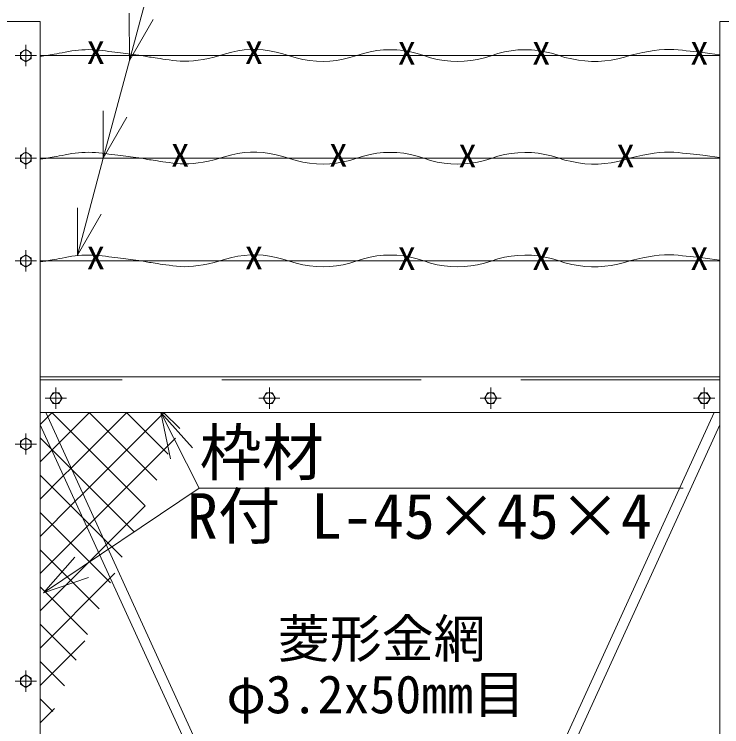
# Model space of a CAD drawing. Units: millimetres, scale not verified. Extents: x -5936 to 5936, y -4198 to 4198.
# Drawn here: x -4379 to -3484, y 471 to 1373 of the extents above; entities that cross this region are included whole.
import ezdxf
from ezdxf.enums import TextEntityAlignment as Align

# ---------------------------------------------------------------- set-up
doc = ezdxf.new("R2010")
doc.units = ezdxf.units.MM
doc.header["$LTSCALE"] = 30
doc.linetypes.add('USER2', pattern=[12.6, 8.4, -4.2])
doc.linetypes.add('USER3', pattern=[50.5, 30, -9, 2.5, -9])
for name, color, linetype, lineweight in [('0-1_27', 3, 'Continuous', 9), ('0-2_D-STR1', 1, 'Continuous', 9), ('0-3_D-STR-TXT', 7, 'Continuous', 9), ('0-C_1', 7, 'Continuous', 9), ('0-D_D-STR3', 3, 'Continuous', 9), ('0-E_D-STR2', 7, 'Continuous', 9)]:
    doc.layers.add(name, color=color, linetype=linetype, lineweight=lineweight)
doc.styles.add('ＭＳ ゴシック', font='')
doc.styles.get('ＭＳ ゴシック').set_extended_font_data('MS Gothic')

# ---------------------------------------------------------------- blocks, each defined once
blk = doc.blocks.new('G70')
at = {"layer": '0-C_1'}
for q in [(52891.3, 155317), (51907.6, 153435.7), (52807.9, 153195.7)]:
    blk.add_line((51909.9, 151635.7), q, dxfattribs=at)
blk = doc.blocks.new('G71')
at = {"layer": '0-C_1'}
for q in [(53880, 159025.3), (52889.1, 157117), (53789.4, 156877)]:
    blk.add_line((52891.3, 155317), q, dxfattribs=at)
blk = doc.blocks.new('G72')
at = {"layer": '0-C_1'}
for q in [(54727.4, 162203.7), (53877.8, 160825.3), (54778.1, 160585.2)]:
    blk.add_line((53880, 159025.3), q, dxfattribs=at)
blk = doc.blocks.new('G73')
at = {"layer": '0-C_1'}
for q in [(55257.7, 144328.5), (54425.6, 143909.4), (55505, 142801.8)]:
    blk.add_line((54059.6, 145671.8), q, dxfattribs=at)
blk = doc.blocks.new('G74')
at = {"layer": '0-C_1'}
for q in [(55505, 142801.8), (50788, 140177.7), (51309.5, 139405.6)]:
    blk.add_line((49608, 138818.5), q, dxfattribs=at)

msp = doc.modelspace()

# ---------------------------------------------------------------- linework, layer by layer
at = {"layer": '0-1_27'}
for p, q in [((-4346.44, 1320.21), (-3486.44, 1320.21)), ((-4346.44, 1190.31), (-3486.44, 1190.31)), ((-4346.44, 1060.4), (-3486.44, 1060.4))]:
    msp.add_line(p, q, dxfattribs=at)
at = {"layer": '0-2_D-STR1'}
for p, q in [((-4391.44, 1363.51), (-4346.44, 1363.51)), ((-4346.44, 1363.51), (-4346.44, -1011.2)), ((-3486.44, 1363.51), (-3441.44, 1363.51)), ((-3486.44, 1363.51), (-3486.44, -1011.2)), ((-3486.44, 913.8), (-4346.44, 913.8)), ((-3486.44, 868.8), (-4346.44, 868.8)), ((-3931.7, -22.2), (-4339.29, 868.8)), ((-3493.58, 868.8), (-3901.17, -22.2)), ((-3946, -22.2), (-4346.44, 853.18)), ((-3486.44, 853.18), (-3886.87, -22.2))]:
    msp.add_line(p, q, dxfattribs=at)
at = {"layer": '0-2_D-STR1', "linetype": 'USER3'}
for p, q in [((-4364.44, 1306.78), (-4364.44, 1333.66)), ((-4377.87, 1320.21), (-4350.99, 1320.21)), ((-4364.44, 1176.88), (-4364.44, 1203.76)), ((-4377.87, 1190.31), (-4350.99, 1190.31)), ((-4364.44, 1046.97), (-4364.44, 1073.85)), ((-4377.87, 1060.4), (-4350.99, 1060.4)), ((-4326.44, 873.37), (-4326.44, 900.25)), ((-4056.44, 873.37), (-4056.44, 900.25)), ((-3776.44, 873.37), (-3776.44, 900.25)), ((-3506.44, 873.37), (-3506.44, 900.25)), ((-4313, 886.8), (-4339.89, 886.8)), ((-4069.87, 886.8), (-4042.99, 886.8)), ((-3789.87, 886.8), (-3762.99, 886.8)), ((-3519.87, 886.8), (-3492.99, 886.8)), ((-4364.44, 815.37), (-4364.44, 842.25)), ((-4377.87, 828.8), (-4350.99, 828.8)), ((-4364.44, 515.37), (-4364.44, 542.25)), ((-4377.87, 528.8), (-4350.99, 528.8))]:
    msp.add_line(p, q, dxfattribs=at)
at = {"layer": '0-2_D-STR1', "linetype": 'USER2'}
msp.add_line((-3486.44, 909.8), (-4346.44, 909.8), dxfattribs=at)
at = {"layer": '0-2_D-STR1'}
for points in [[(-4364.44, 1328.05), (-4357.65, 1324.13), (-4357.65, 1316.29), (-4364.44, 1312.37), (-4371.23, 1316.29), (-4371.23, 1324.13)], [(-4364.44, 1198.15), (-4357.65, 1194.23), (-4357.65, 1186.39), (-4364.44, 1182.47), (-4371.23, 1186.39), (-4371.23, 1194.23)], [(-4364.44, 1068.24), (-4357.65, 1064.32), (-4357.65, 1056.48), (-4364.44, 1052.56), (-4371.23, 1056.48), (-4371.23, 1064.32)], [(-4334.28, 886.8), (-4330.36, 893.59), (-4322.52, 893.59), (-4318.6, 886.8), (-4322.52, 880.01), (-4330.36, 880.01)], [(-4048.6, 886.8), (-4052.52, 893.59), (-4060.36, 893.59), (-4064.28, 886.8), (-4060.36, 880.01), (-4052.52, 880.01)], [(-3768.6, 886.8), (-3772.52, 893.59), (-3780.36, 893.59), (-3784.28, 886.8), (-3780.36, 880.01), (-3772.52, 880.01)], [(-3498.6, 886.8), (-3502.52, 893.59), (-3510.36, 893.59), (-3514.28, 886.8), (-3510.36, 880.01), (-3502.52, 880.01)], [(-4364.44, 836.64), (-4357.65, 832.72), (-4357.65, 824.88), (-4364.44, 820.96), (-4371.23, 824.88), (-4371.23, 832.72)], [(-4364.44, 536.64), (-4357.65, 532.72), (-4357.65, 524.88), (-4364.44, 520.96), (-4371.23, 524.88), (-4371.23, 532.72)]]:
    msp.add_lwpolyline(points, close=True, dxfattribs=at)
for centre in [(-4364.44, 1320.21), (-4364.44, 1190.31), (-4364.44, 1060.4), (-4326.44, 886.8), (-4056.44, 886.8), (-3776.44, 886.8), (-3506.44, 886.8), (-4364.44, 828.8), (-4364.44, 528.8)]:
    msp.add_circle(centre, 6.8, dxfattribs=at)
at = {"layer": '0-3_D-STR-TXT'}
msp.add_line((-3532.84, 773.13), (-4145.36, 773.13), dxfattribs=at)
at = {"layer": '0-D_D-STR3'}
for points in [[(-4217.95, 1320.21), (-4232.14, 1322.03), (-4235.05, 1322.41), (-4238.1, 1322.8), (-4241.3, 1323.21), (-4244.65, 1323.64), (-4248.14, 1324.09), (-4251.78, 1324.56), (-4255.57, 1325.05), (-4259.5, 1325.55), (-4263.58, 1326.08), (-4267.8, 1326.62), (-4272.09, 1327.1), (-4276.38, 1327.45), (-4280.67, 1327.66), (-4284.96, 1327.74), (-4289.24, 1327.68), (-4293.52, 1327.48), (-4297.8, 1327.15), (-4302.07, 1326.68), (-4306.35, 1326.07), (-4310.62, 1325.33), (-4314.74, 1324.55), (-4318.59, 1323.83), (-4322.15, 1323.16), (-4325.43, 1322.56), (-4328.43, 1322.01), (-4331.15, 1321.51), (-4333.58, 1321.08), (-4335.74, 1320.7), (-4337.61, 1320.38), (-4339.2, 1320.12), (-4346.44, 1318.96)], [(-4088.38, 1327.32), (-4096.24, 1326.25), (-4104.02, 1324.65), (-4111.71, 1322.52), (-4119.22, 1320.28), (-4126.44, 1318.33), (-4133.38, 1316.69), (-4140.04, 1315.35), (-4146.41, 1314.3), (-4152.51, 1313.56), (-4158.31, 1313.12), (-4163.84, 1312.98), (-4169.08, 1313.13), (-4174.04, 1313.59), (-4178.71, 1314.19), (-4183.1, 1314.76), (-4187.21, 1315.3), (-4191.04, 1315.82), (-4194.58, 1316.32), (-4197.84, 1316.79), (-4200.81, 1317.24), (-4203.5, 1317.66), (-4205.91, 1318.05), (-4208.04, 1318.42), (-4217.95, 1320.21)], [(-3758.96, 1324.87), (-3767.46, 1322.78), (-3775.96, 1320.11), (-3784.46, 1317.45), (-3792.96, 1315.38), (-3801.46, 1313.9), (-3809.96, 1313.02), (-3818.46, 1312.73), (-3826.96, 1313.04), (-3835.46, 1313.94), (-3843.96, 1315.44), (-3852.46, 1317.53), (-3860.96, 1320.22), (-3869.46, 1322.91), (-3877.96, 1325), (-3886.46, 1326.49), (-3894.96, 1327.39), (-3903.46, 1327.69), (-3911.96, 1327.4), (-3920.46, 1326.51), (-3928.96, 1325.03), (-3937.46, 1322.95), (-3945.96, 1320.27), (-3954.46, 1317.6), (-3962.96, 1315.5), (-3971.46, 1314), (-3979.96, 1313.09), (-3988.46, 1312.76), (-3996.96, 1313.02), (-4005.46, 1313.87), (-4013.96, 1315.31), (-4022.46, 1317.34), (-4030.96, 1319.95), (-4039.42, 1322.59), (-4047.79, 1324.71), (-4056.08, 1326.29), (-4064.28, 1327.34), (-4072.4, 1327.86), (-4080.43, 1327.86), (-4088.38, 1327.32)], [(-3486.44, 1321.23), (-3499.29, 1322.86), (-3502.01, 1323.2), (-3505, 1323.57), (-3508.29, 1323.96), (-3511.86, 1324.38), (-3515.71, 1324.82), (-3519.85, 1325.29), (-3524.27, 1325.79), (-3528.98, 1326.32), (-3533.98, 1326.87), (-3539.25, 1327.44), (-3544.81, 1327.88), (-3550.65, 1328.02), (-3556.77, 1327.87), (-3563.17, 1327.4), (-3569.84, 1326.64), (-3576.79, 1325.58), (-3584.03, 1324.22), (-3591.54, 1322.56), (-3599.33, 1320.6), (-3607.39, 1318.34), (-3615.62, 1316.19), (-3623.87, 1314.57), (-3632.15, 1313.48), (-3640.46, 1312.91), (-3648.8, 1312.88), (-3657.17, 1313.37), (-3665.57, 1314.38), (-3674, 1315.93), (-3682.46, 1318), (-3690.95, 1320.6), (-3699.45, 1323.17), (-3707.95, 1325.16), (-3716.46, 1326.57), (-3724.96, 1327.4), (-3733.46, 1327.64), (-3741.96, 1327.3), (-3750.46, 1326.38), (-3758.96, 1324.87)], [(-4217.95, 1190.31), (-4232.14, 1192.13), (-4235.05, 1192.51), (-4238.1, 1192.9), (-4241.3, 1193.31), (-4244.65, 1193.74), (-4248.14, 1194.19), (-4251.78, 1194.66), (-4255.57, 1195.14), (-4259.5, 1195.65), (-4263.58, 1196.17), (-4267.8, 1196.72), (-4272.09, 1197.2), (-4276.38, 1197.55), (-4280.67, 1197.76), (-4284.96, 1197.83), (-4289.24, 1197.77), (-4293.52, 1197.58), (-4297.8, 1197.24), (-4302.07, 1196.78), (-4306.35, 1196.17), (-4310.62, 1195.43), (-4314.74, 1194.65), (-4318.59, 1193.92), (-4322.15, 1193.26), (-4325.43, 1192.65), (-4328.43, 1192.1), (-4331.15, 1191.61), (-4333.58, 1191.17), (-4335.74, 1190.8), (-4337.61, 1190.48), (-4339.2, 1190.22), (-4346.44, 1189.06)], [(-4088.38, 1197.41), (-4096.24, 1196.35), (-4104.02, 1194.75), (-4111.71, 1192.62), (-4119.22, 1190.37), (-4126.44, 1188.43), (-4133.38, 1186.79), (-4140.04, 1185.44), (-4146.41, 1184.4), (-4152.51, 1183.66), (-4158.31, 1183.21), (-4163.84, 1183.07), (-4169.08, 1183.23), (-4174.04, 1183.69), (-4178.71, 1184.28), (-4183.1, 1184.85), (-4187.21, 1185.4), (-4191.04, 1185.92), (-4194.58, 1186.42), (-4197.84, 1186.89), (-4200.81, 1187.33), (-4203.5, 1187.75), (-4205.91, 1188.15), (-4208.04, 1188.52), (-4217.95, 1190.31)], [(-3758.96, 1194.97), (-3767.46, 1192.88), (-3775.96, 1190.21), (-3784.46, 1187.54), (-3792.96, 1185.47), (-3801.46, 1184), (-3809.96, 1183.12), (-3818.46, 1182.83), (-3826.96, 1183.14), (-3835.46, 1184.04), (-3843.96, 1185.54), (-3852.46, 1187.63), (-3860.96, 1190.32), (-3869.46, 1193), (-3877.96, 1195.09), (-3886.46, 1196.59), (-3894.96, 1197.49), (-3903.46, 1197.79), (-3911.96, 1197.5), (-3920.46, 1196.61), (-3928.96, 1195.12), (-3937.46, 1193.05), (-3945.96, 1190.37), (-3954.46, 1187.69), (-3962.96, 1185.6), (-3971.46, 1184.1), (-3979.96, 1183.18), (-3988.46, 1182.86), (-3996.96, 1183.12), (-4005.46, 1183.97), (-4013.96, 1185.41), (-4022.46, 1187.43), (-4030.96, 1190.05), (-4039.42, 1192.69), (-4047.79, 1194.8), (-4056.08, 1196.39), (-4064.28, 1197.44), (-4072.4, 1197.96), (-4080.43, 1197.95), (-4088.38, 1197.41)], [(-3486.44, 1191.33), (-3499.29, 1192.96), (-3502.01, 1193.3), (-3505, 1193.66), (-3508.29, 1194.05), (-3511.86, 1194.47), (-3515.71, 1194.92), (-3519.85, 1195.39), (-3524.27, 1195.89), (-3528.98, 1196.41), (-3533.98, 1196.96), (-3539.25, 1197.54), (-3544.81, 1197.98), (-3550.65, 1198.12), (-3556.77, 1197.96), (-3563.17, 1197.5), (-3569.84, 1196.74), (-3576.79, 1195.68), (-3584.03, 1194.32), (-3591.54, 1192.66), (-3599.33, 1190.7), (-3607.39, 1188.44), (-3615.62, 1186.29), (-3623.87, 1184.67), (-3632.15, 1183.58), (-3640.46, 1183.01), (-3648.8, 1182.97), (-3657.17, 1183.46), (-3665.57, 1184.48), (-3674, 1186.03), (-3682.46, 1188.1), (-3690.95, 1190.7), (-3699.45, 1193.27), (-3707.95, 1195.26), (-3716.46, 1196.67), (-3724.96, 1197.49), (-3733.46, 1197.73), (-3741.96, 1197.39), (-3750.46, 1196.47), (-3758.96, 1194.97)], [(-4217.95, 1060.4), (-4232.14, 1062.23), (-4235.05, 1062.6), (-4238.1, 1062.99), (-4241.3, 1063.41), (-4244.65, 1063.84), (-4248.14, 1064.29), (-4251.78, 1064.75), (-4255.57, 1065.24), (-4259.5, 1065.74), (-4263.58, 1066.27), (-4267.8, 1066.81), (-4272.09, 1067.3), (-4276.38, 1067.64), (-4280.67, 1067.86), (-4284.96, 1067.93), (-4289.24, 1067.87), (-4293.52, 1067.67), (-4297.8, 1067.34), (-4302.07, 1066.87), (-4306.35, 1066.27), (-4310.62, 1065.52), (-4314.74, 1064.74), (-4318.59, 1064.02), (-4322.15, 1063.35), (-4325.43, 1062.75), (-4328.43, 1062.2), (-4331.15, 1061.71), (-4333.58, 1061.27), (-4335.74, 1060.89), (-4337.61, 1060.58), (-4339.2, 1060.31), (-4346.44, 1059.15)], [(-4088.38, 1067.51), (-4096.24, 1066.44), (-4104.02, 1064.84), (-4111.71, 1062.71), (-4119.22, 1060.47), (-4126.44, 1058.53), (-4133.38, 1056.88), (-4140.04, 1055.54), (-4146.41, 1054.5), (-4152.51, 1053.75), (-4158.31, 1053.31), (-4163.84, 1053.17), (-4169.08, 1053.33), (-4174.04, 1053.78), (-4178.71, 1054.38), (-4183.1, 1054.95), (-4187.21, 1055.5), (-4191.04, 1056.02), (-4194.58, 1056.51), (-4197.84, 1056.98), (-4200.81, 1057.43), (-4203.5, 1057.85), (-4205.91, 1058.24), (-4208.04, 1058.61), (-4217.95, 1060.4)], [(-3758.96, 1065.06), (-3767.46, 1062.97), (-3775.96, 1060.3), (-3784.46, 1057.64), (-3792.96, 1055.57), (-3801.46, 1054.09), (-3809.96, 1053.21), (-3818.46, 1052.93), (-3826.96, 1053.23), (-3835.46, 1054.14), (-3843.96, 1055.63), (-3852.46, 1057.73), (-3860.96, 1060.41), (-3869.46, 1063.1), (-3877.96, 1065.19), (-3886.46, 1066.68), (-3894.96, 1067.58), (-3903.46, 1067.89), (-3911.96, 1067.59), (-3920.46, 1066.7), (-3928.96, 1065.22), (-3937.46, 1063.14), (-3945.96, 1060.47), (-3954.46, 1057.79), (-3962.96, 1055.7), (-3971.46, 1054.19), (-3979.96, 1053.28), (-3988.46, 1052.95), (-3996.96, 1053.21), (-4005.46, 1054.06), (-4013.96, 1055.5), (-4022.46, 1057.53), (-4030.96, 1060.14), (-4039.42, 1062.79), (-4047.79, 1064.9), (-4056.08, 1066.48), (-4064.28, 1067.53), (-4072.4, 1068.06), (-4080.43, 1068.05), (-4088.38, 1067.51)], [(-3486.44, 1061.42), (-3499.29, 1063.05), (-3502.01, 1063.39), (-3505, 1063.76), (-3508.29, 1064.15), (-3511.86, 1064.57), (-3515.71, 1065.01), (-3519.85, 1065.49), (-3524.27, 1065.98), (-3528.98, 1066.51), (-3533.98, 1067.06), (-3539.25, 1067.64), (-3544.81, 1068.08), (-3550.65, 1068.22), (-3556.77, 1068.06), (-3563.17, 1067.6), (-3569.84, 1066.84), (-3576.79, 1065.78), (-3584.03, 1064.42), (-3591.54, 1062.75), (-3599.33, 1060.79), (-3607.39, 1058.53), (-3615.62, 1056.38), (-3623.87, 1054.76), (-3632.15, 1053.67), (-3640.46, 1053.11), (-3648.8, 1053.07), (-3657.17, 1053.56), (-3665.57, 1054.58), (-3674, 1056.12), (-3682.46, 1058.19), (-3690.95, 1060.79), (-3699.45, 1063.37), (-3707.95, 1065.36), (-3716.46, 1066.76), (-3724.96, 1067.59), (-3733.46, 1067.83), (-3741.96, 1067.49), (-3750.46, 1066.57), (-3758.96, 1065.06)]]:
    msp.add_lwpolyline(points, dxfattribs=at)
at = {"layer": '0-E_D-STR2'}
for p, q in [((-4335.56, 864.26), (-4331.02, 868.8)), ((-4213.42, 750.68), (-4331.54, 868.8)), ((-4320.77, 831.92), (-4283.88, 868.8)), ((-4305.97, 799.57), (-4236.74, 868.8)), ((-4291.17, 767.23), (-4189.6, 868.8)), ((-4198.83, 783.23), (-4284.4, 868.8)), ((-4184.23, 815.77), (-4237.26, 868.8)), ((-4169.64, 848.32), (-4190.12, 868.8)), ((-4346.44, 853.39), (-4335.56, 864.26)), ((-4335.46, 825.58), (-4346.44, 836.55)), ((-4276.38, 734.88), (-4175.09, 836.17)), ((-4303.03, 793.15), (-4335.46, 825.58)), ((-4318.04, 787.5), (-4305.97, 799.57)), ((-4295.72, 738.69), (-4346.44, 789.41)), ((-4346.44, 759.1), (-4318.04, 787.5)), ((-4228.01, 718.13), (-4303.03, 793.15)), ((-4303.25, 755.15), (-4291.17, 767.23)), ((-4346.44, 711.96), (-4303.25, 755.15)), ((-4261.58, 702.54), (-4213.41, 750.71)), ((-4257.2, 653.04), (-4346.44, 742.27)), ((-4263.29, 706.27), (-4295.72, 738.69)), ((-4288.45, 722.81), (-4276.38, 734.88)), ((-4346.44, 664.82), (-4288.45, 722.81)), ((-4242.61, 685.59), (-4263.29, 706.27)), ((-4271.79, 620.49), (-4346.44, 695.13)), ((-4273.65, 690.47), (-4261.58, 702.54)), ((-4346.44, 617.68), (-4273.65, 690.47)), ((-4346.44, 570.54), (-4258.86, 658.12)), ((-4258.86, 658.12), (-4251.72, 665.26)), ((-4286.39, 587.94), (-4346.44, 647.99)), ((-4300.98, 555.4), (-4346.44, 600.85)), ((-4346.44, 523.4), (-4290.04, 579.8)), ((-4315.58, 522.85), (-4346.44, 553.71)), ((-4330.17, 490.3), (-4346.44, 506.57)), ((-4346.44, 476.26), (-4328.36, 494.34))]:
    msp.add_line(p, q, dxfattribs=at)
msp.add_lwpolyline([(-4346.44, 806.25), (-4332.84, 819.84), (-4320.77, 831.92)], dxfattribs=at)

# ---------------------------------------------------------------- block references
at = {"layer": '0-3_D-STR-TXT', "xscale": 0.03333333, "yscale": 0.03333333}
for name, p in [('G72', (-6029.5, -3986.93)), ('G71', (-6029.5, -3986.93)), ('G70', (-6029.5, -3986.93)), ('G73', (-5995.53, -3986.93)), ('G74', (-5995.53, -3986.93))]:
    msp.add_blockref(name, p, dxfattribs=at)

# ---------------------------------------------------------------- texts
at = {"layer": '0-1_27', "style": 'ＭＳ ゴシック', "width": 1.2}
for p in [(-4287.72, 1300.9), (-4087.72, 1300.9), (-3894.33, 1299.94), (-3724.33, 1299.94), (-3524.33, 1299.94), (-4181.01, 1171.07), (-3981.01, 1171.07), (-3817.62, 1170.1), (-3617.62, 1170.1), (-4287.72, 1041.09), (-4087.72, 1041.09), (-3894.33, 1040.13), (-3724.33, 1040.13), (-3524.33, 1040.13)]:
    msp.add_text('X', height=28.81, dxfattribs=at).set_placement(p, align=Align.BOTTOM_LEFT)
at = {"layer": '0-3_D-STR-TXT', "style": 'ＭＳ ゴシック'}
for s, height, p in [('枠材', 57.62, (-4144.63, 771.98)), ('R付 L-45×45×4', 57.62, (-4160.71, 691.61)), ('菱形金網', 48.17, (-4045.7, 544.1)), ('φ3.2x50mm目', 48.17, (-4110.68, 473.67))]:
    msp.add_text(s, height=height, dxfattribs=at).set_placement(p, align=Align.BOTTOM_LEFT)

doc.saveas('drawing.dxf')
